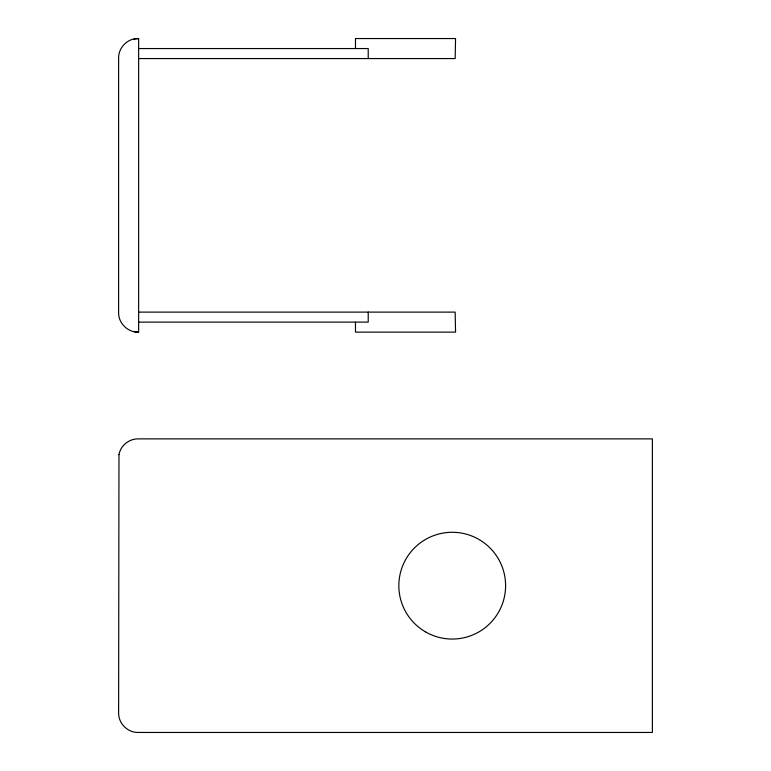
<?xml version="1.0" encoding="UTF-8"?>
<svg xmlns="http://www.w3.org/2000/svg" width="771" height="771" viewBox="0 0 771 771"><rect width="100%" height="100%" fill="white"/><g stroke="black" fill="none" stroke-linecap="round" stroke-linejoin="round"><path stroke-width="1.16" d="M134.212 38.926C125.374 40.603 118.561 48.91 118.618 57.902L118.618 312.775C118.445 323.377 128.053 332.629 138.635 332.128L138.635 38.55L134.212 38.926L138.635 38.55M138.635 48.554L368.22 48.554L368.22 58.567M138.635 58.567L455.15 58.567L455.555 38.55L355.479 38.55L355.479 48.554M138.635 312.11L455.15 312.11L455.555 332.128L355.479 332.128L355.479 322.114M138.635 322.114L368.22 322.114L368.22 312.11M134.212 331.752L138.635 332.128M118.975 454.533L118.618 713.098C118.464 723.449 127.62 732.595 137.961 732.45L652.382 732.45L652.382 438.872L137.961 438.872C128.95 438.824 120.623 445.667 118.975 454.533M425.534 631.892A53.372 53.372 0 0 0 505.603 585.661A53.372 53.372 0 0 0 425.534 539.44A53.372 53.372 0 0 0 425.534 631.892"/></g></svg>
